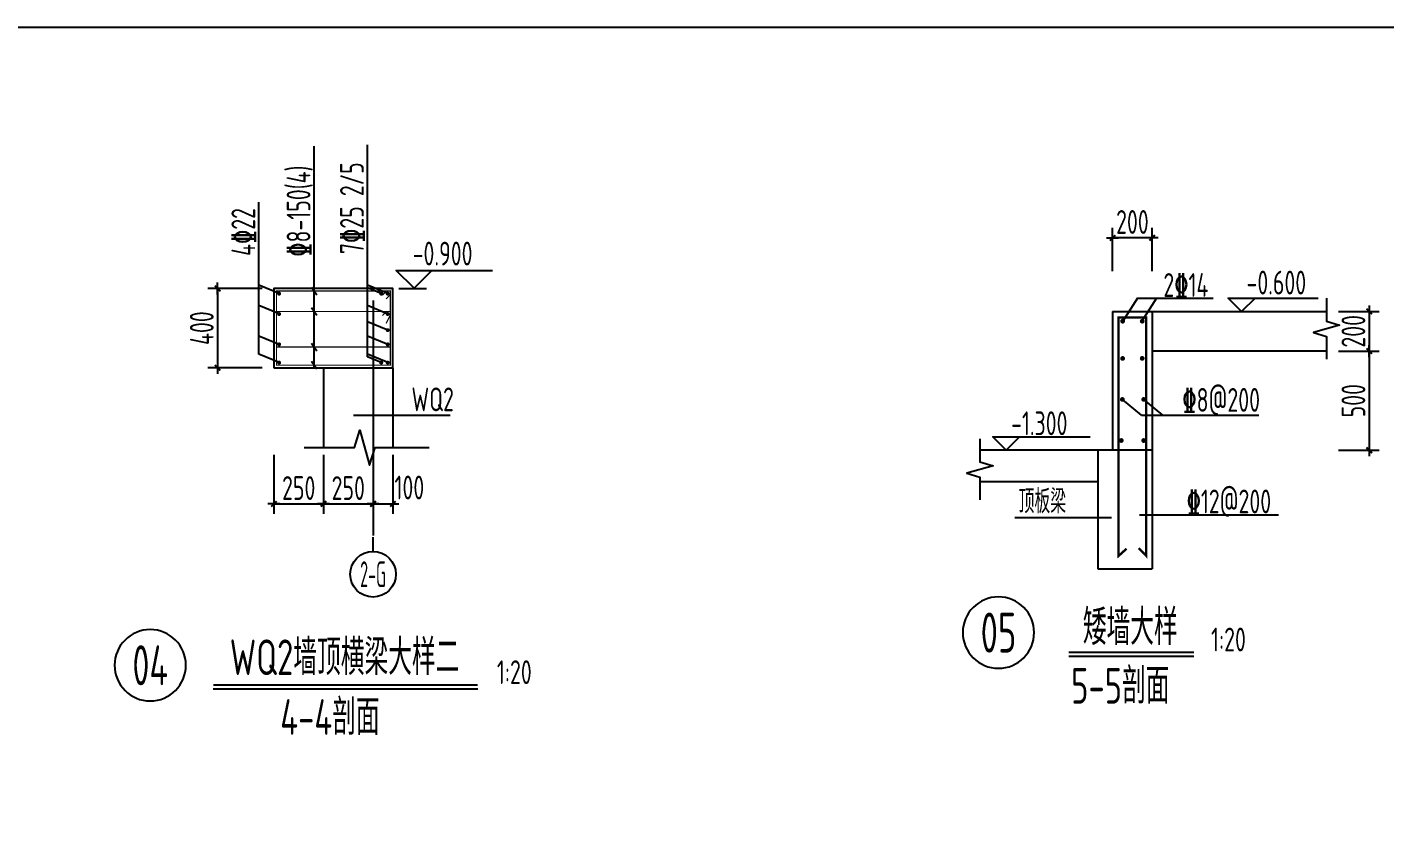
# Model space of a CAD drawing. Header units: millimetres. Extents: x 64473 to 386235, y 427387 to 703525.
# Drawn here: x 202196 to 236447, y 683003 to 703525 of the extents above; entities that cross this region are included whole.
import ezdxf
from ezdxf.enums import TextEntityAlignment as Align

# ---------------------------------------------------------------- set-up
doc = ezdxf.new("R2010")
doc.units = ezdxf.units.MM
doc.header["$LTSCALE"] = 100
doc.header["$PDMODE"] = 35
doc.header["$PDSIZE"] = 200
doc.linetypes.add('DOTE', pattern=[2.42, 2, -0.2, 0.02, -0.2])
for name, color, linetype in [('B-TEXT', 7, 'Continuous'), ('L-AXIS', 3, 'Continuous'), ('L-dote', 253, 'DOTE'), ('L-TEXT', 6, 'Continuous')]:
    doc.layers.add(name, color=color, linetype=linetype)
doc.styles.add('_TCH_AXIS', font='tssdeng.shx', dxfattribs={"width": 0.7, "bigfont": 'tssdchn.shx'})
doc.styles.add('COMPLEX', font='tssdeng.shx', dxfattribs={"width": 0.7, "bigfont": 'tssdchn.shx'})
doc.styles.add('hztxt', font='tssdeng.shx', dxfattribs={"width": 0.7, "bigfont": 'tssdchn.shx'})
doc.styles.get("Standard").update_dxf_attribs({"font": 'tssdeng.shx', "width": 0.7, "bigfont": 'tssdchn.shx'})
doc.styles.add('TSSD_REIN', font='Tssdeng.shx', dxfattribs={"width": 0.7, "bigfont": 'tssdchn.shx'})
doc.dimstyles.new('DIM20', dxfattribs={"dimtxt": 300, "dimasz": 1, "dimexe": 250, "dimexo": 300, "dimgap": 100, "dimtad": 1, "dimdec": 0, "dimlfac": 0.2, "dimzin": 0, "dimdsep": 46, "dimtxsty": 'hztxt', "dimblk": '_DIMX', "dimcen": 0.09, "dimclrt": 7, "dimadec": 0, "dimazin": 0, "dimtfac": 1, "dimtdec": 0, "dimtix": 1, "dimtmove": 2, "dimatfit": 3, "dimldrblk": '_DIMX', "dimfxl": 1, "dimtolj": 1, "dimtzin": 0, "dimarcsym": 0})

# ---------------------------------------------------------------- blocks, each defined once
blk = doc.blocks.new('_DIMX')
blk.add_line((-150, 0), (150, 0))
at = {"const_width": 50}
blk.add_lwpolyline([(-70, -70), (70, 70)], dxfattribs=at)
blk = doc.blocks.new('*D707')
at = {"layer": 'Defpoints', "color": 0, "linetype": 'ByBlock'}
for p in [(229579, 698212), (229579, 697073), (230579, 697073)]:
    blk.add_point(p, dxfattribs=at)
at = {"layer": 'L-TEXT', "color": 0, "linetype": 'ByBlock', "lineweight": -2}
for p, q in [((229579, 697373), (229579, 698462)), ((230579, 697373), (230579, 698462)), ((229578, 698212), (229577, 698212)), ((230579, 698212), (229579, 698212)), ((230580, 698212), (230581, 698212))]:
    blk.add_line(p, q, dxfattribs=at)
blk.add_blockref('_DIMX', (229579, 698212), dxfattribs=at)
at = {"layer": 'L-TEXT', "color": 0, "linetype": 'ByBlock', "lineweight": -2, "rotation": 180}
blk.add_blockref('_DIMX', (230579, 698212), dxfattribs=at)
at = {"layer": 'L-TEXT', "color": 7, "linetype": 'ByBlock', "insert": (230079, 698612), "char_height": 600, "attachment_point": 5, "style": 'TSSD_REIN'}
blk.add_mtext('\\A1;200', dxfattribs=at)
blk = doc.blocks.new('_AXISO')
blk.add_circle((0, 0), 0.5)
at = {"layer": 'B-TEXT', "style": 'COMPLEX', "width": 1.450893}
blk.add_attdef('A', text='', height=0.56, dxfattribs=at).set_placement((0.249375, -0.28), (0.749375, -0.28), align=Align.FIT)
blk = doc.blocks.new('*D721')
at = {"layer": 'Defpoints', "color": 0, "linetype": 'ByBlock'}
for p in [(208422, 696934), (207002, 694934), (208422, 694934)]:
    blk.add_point(p, dxfattribs=at)
at = {"layer": 'L-TEXT', "color": 0, "linetype": 'ByBlock', "lineweight": -2}
for p, q in [((208122, 696934), (206752, 696934)), ((207002, 696933), (207002, 694935)), ((208122, 694934), (206752, 694934))]:
    blk.add_line(p, q, dxfattribs=at)
for p, rotation in [((207002, 696934), 90), ((207002, 694934), 270)]:
    blk.add_blockref('_DIMX', p, dxfattribs=dict(at, rotation=rotation))
at = {"layer": 'L-TEXT', "color": 7, "linetype": 'ByBlock', "insert": (206602, 695934), "char_height": 600, "attachment_point": 5, "rotation": 90, "style": 'TSSD_REIN'}
blk.add_mtext('\\A1;400', dxfattribs=at)
blk = doc.blocks.new('*D725')
at = {"layer": 'Defpoints', "color": 0, "linetype": 'ByBlock'}
for p in [(234974, 696354), (234974, 695354), (236054, 695354)]:
    blk.add_point(p, dxfattribs=at)
at = {"layer": 'L-TEXT', "color": 0, "linetype": 'ByBlock', "lineweight": -2}
for p, q in [((235274, 696354), (236304, 696354)), ((236054, 696355), (236054, 696356)), ((236054, 696354), (236054, 695354)), ((235274, 695354), (236304, 695354)), ((236054, 695353), (236054, 695352))]:
    blk.add_line(p, q, dxfattribs=at)
for p, rotation in [((236054, 696354), 270), ((236054, 695354), 90)]:
    blk.add_blockref('_DIMX', p, dxfattribs=dict(at, rotation=rotation))
at = {"layer": 'L-TEXT', "color": 7, "linetype": 'ByBlock', "insert": (235654, 695854), "char_height": 600, "attachment_point": 5, "rotation": 90, "style": 'TSSD_REIN'}
blk.add_mtext('\\A1;200', dxfattribs=at)
blk = doc.blocks.new('*D726')
at = {"layer": 'Defpoints', "color": 0, "linetype": 'ByBlock'}
for p in [(234974, 695354), (234974, 692855), (236054, 692855)]:
    blk.add_point(p, dxfattribs=at)
at = {"layer": 'L-TEXT', "color": 0, "linetype": 'ByBlock', "lineweight": -2}
for p, q in [((235274, 695354), (236304, 695354)), ((236054, 695353), (236054, 692856)), ((235274, 692855), (236304, 692855))]:
    blk.add_line(p, q, dxfattribs=at)
for p, rotation in [((236054, 695354), 90), ((236054, 692855), 270)]:
    blk.add_blockref('_DIMX', p, dxfattribs=dict(at, rotation=rotation))
at = {"layer": 'L-TEXT', "color": 7, "linetype": 'ByBlock', "insert": (235654, 694104), "char_height": 600, "attachment_point": 5, "rotation": 90, "style": 'TSSD_REIN'}
blk.add_mtext('\\A1;500', dxfattribs=at)

msp = doc.modelspace()

# ---------------------------------------------------------------- linework, layer by layer
at = {"layer": 'L-AXIS'}
msp.add_lwpolyline([(156734.8, 703525.4), (386234.8, 703525.4), (386234.8, 467498.7), (156734.8, 467498.7)], close=True, dxfattribs=at)
at = {"layer": 'L-dote', "color": 0, "linetype": 'ByBlock'}
msp.add_line((210922.1, 696628.6), (210922.1, 690708.1), dxfattribs=at)
at = {"layer": 'L-TEXT', "color": 0, "linetype": 'ByBlock'}
for p, q in [((209438.1, 694919.4), (209438.1, 700527.7)), ((210783.9, 695207.2), (210783.9, 700559.8)), ((208043.9, 695274.8), (208043.9, 699109.7)), ((208552.1, 696803.7), (208043.9, 697014.8)), ((211292.1, 696803.7), (210783.9, 697014.8)), ((209370.1, 696965.8), (209506, 696771.5)), ((211129.4, 696803.7), (210783.9, 696947.2)), ((211570.3, 696933.7), (212270.3, 696933.7)), ((230207.4, 696687.1), (229839.9, 696109.5)), ((230207.4, 696687.1), (232113.4, 696687.1)), ((230687.7, 696687.1), (230320.3, 696109.5)), ((208552.1, 696296.3), (208043.9, 696507.5)), ((209370.1, 696452.8), (209506, 696258.5)), ((211292.1, 696290.7), (210783.9, 696501.8)), ((229579, 696354.3), (229579, 692854.7)), ((229579, 696354.3), (234973.9, 696354.3)), ((230579, 696354.3), (230579, 692854.7)), ((211292.1, 695883.4), (210783.9, 696094.6)), ((208552.1, 695523.9), (208043.9, 695735)), ((211292.1, 695523.9), (210783.9, 695735)), ((209370.1, 695556.1), (209506, 695361.7)), ((234973.9, 695354.3), (230579, 695354.3)), ((208552.1, 695063.7), (208043.9, 695274.8)), ((209370.1, 695103.3), (209506, 694908.9)), ((211292.1, 695063.7), (210783.9, 695274.8)), ((211129.4, 695063.7), (210783.9, 695207.2)), ((209672.1, 694933.7), (209672.1, 692921.1)), ((211422.1, 694933.7), (211422.1, 692921.1)), ((230311.7, 693735.8), (229825.5, 694136)), ((230849.5, 693735.8), (230363.3, 694136)), ((210431.2, 693741), (212865.5, 693741)), ((230311.7, 693735.8), (233267.9, 693735.8)), ((229204, 692854.7), (226234, 692854.7)), ((229204, 692854.7), (229204, 689860)), ((230579, 692854.7), (229204, 692854.7)), ((230579, 692854.7), (230579, 689860)), ((229204, 692054.7), (226234, 692054.7)), ((230260.2, 691225.8), (233767.9, 691225.8)), ((227111.1, 691157.8), (229548.6, 691157.8)), ((210922.1, 690303.5), (210922.1, 690660.1)), ((229204, 689860), (230579, 689860)), ((228473.7, 687660.6), (231630.7, 687660.6)), ((206893.2, 686836.5), (213563.9, 686836.5))]:
    msp.add_line(p, q, dxfattribs=at)
for points in [[(212405.7, 697388.3), (211955.7, 696938.3), (211505.7, 697388.3), (213938, 697388.3)], [(233172, 696691.8), (232834.5, 696354.3), (232497, 696691.8), (234765, 696691.8)], [(234973.9, 696692.6), (234973.9, 696112.3), (235303.9, 696007.3), (234643.9, 695827.3), (234973.9, 695722.3), (234973.9, 695154.2)], [(209182.1, 692921.1), (210452.1, 692921.1), (210592.1, 693361.1), (210832.1, 692481.1), (210972.1, 692921.1), (212342.1, 692921.1)], [(226234, 693144.8), (226234, 692564.5), (226564, 692459.5), (225904, 692279.5), (226234, 692174.5), (226234, 691606.4)], [(227232.6, 693192.2), (226895.1, 692854.7), (226557.6, 693192.2), (229016.6, 693192.2)]]:
    msp.add_lwpolyline(points, dxfattribs=at)
msp.add_lwpolyline([(208422.1, 694933.7), (211422.1, 694933.7), (211422.1, 696933.7), (208422.1, 696933.7)], close=True, dxfattribs=at)
for points, const_width in [([(211157.5, 696764.8), (211265.3, 696868.7), (211357.1, 696868.7), (211357.1, 694998.7), (208487.1, 694998.7), (208487.1, 696868.7), (211357.1, 696868.7), (211357.1, 696776.8), (211253.2, 696672.9)], 30), ([(211159, 696251.8), (211265.3, 696355.7), (211357.1, 696355.7), (211357.1, 695458.9), (208487.1, 695458.9), (208487.1, 696355.7), (211357.1, 696355.7), (211357.1, 696263.8), (211253.2, 696051.6)], 30), ([(229932.2, 690370.7), (229729, 690189), (229729, 696204.3), (230429, 696204.3), (230429, 690189), (230234.2, 690385.2)], 60), ([(228473.7, 687760.6), (231630.7, 687760.6)], 50), ([(206893.2, 686936.5), (213563.9, 686936.5)], 50)]:
    msp.add_lwpolyline(points, dxfattribs=dict(at, const_width=const_width))
for points, const_width in [([(208527.1, 696803.7, 1), (208577.1, 696803.7, 1)], 50), ([(211104.4, 696803.7, 1), (211154.4, 696803.7, 1)], 50), ([(211267.1, 696803.7, 1), (211317.1, 696803.7, 1)], 50), ([(208527.1, 696290.7, 1), (208577.1, 696290.7, 1)], 50), ([(211267.1, 696290.7, 1), (211317.1, 696290.7, 1)], 50), ([(229801.8, 696109.5, 1), (229861.8, 696109.5, 1)], 60), ([(230296.1, 696109.5, 1), (230356.1, 696109.5, 1)], 60), ([(211267.1, 695883.4, 1), (211317.1, 695883.4, 1)], 50), ([(208527.1, 695523.9, 1), (208577.1, 695523.9, 1)], 50), ([(211267.1, 695523.9, 1), (211317.1, 695523.9, 1)], 50), ([(208527.1, 695063.7, 1), (208577.1, 695063.7, 1)], 50), ([(211104.4, 695063.7, 1), (211154.4, 695063.7, 1)], 50), ([(211267.1, 695063.7, 1), (211317.1, 695063.7, 1)], 50), ([(229801.8, 695170.3, 1), (229861.8, 695170.3, 1)], 60), ([(230296.1, 695170.3, 1), (230356.1, 695170.3, 1)], 60), ([(229795.5, 694136, 1), (229855.5, 694136, 1)], 60), ([(230333.8, 694136, 1), (230393.8, 694136, 1)], 60), ([(229768, 693099.8, 1), (229828, 693099.8, 1)], 60), ([(230333.8, 693099.8, 1), (230393.8, 693099.8, 1)], 60)]:
    msp.add_lwpolyline(points, format="xyb", close=True, dxfattribs=dict(at, const_width=const_width))

# ---------------------------------------------------------------- block references
ref = msp.add_blockref('_AXISO', (210922.1, 689727.5), dxfattribs=dict(at, xscale=1152, yscale=1152, zscale=1152))
ref.add_attrib('A', '2-G', dxfattribs={"height": 651.67, "style": '_TCH_AXIS', "width": 0.328125}).set_placement((210596.3, 689401.7), (211247.9, 689401.7), align=Align.FIT)
ref = msp.add_blockref('_AXISO', (226700, 688255.3), dxfattribs=dict(at, xscale=-1800, yscale=1800, zscale=1800, rotation=180))
ref.add_attrib('A', '05', dxfattribs={"height": 1008, "style": 'COMPLEX', "width": 0.682773}).set_placement((226250, 687751.3), (227150, 687751.3), align=Align.FIT)
ref = msp.add_blockref('_AXISO', (205301.4, 687431.3), dxfattribs=dict(at, xscale=-1800, yscale=1800, zscale=1800, rotation=180))
ref.add_attrib('A', '04', dxfattribs={"height": 1008, "style": 'COMPLEX', "width": 0.663265}).set_placement((204851.4, 686927.3), (205751.4, 686927.3), align=Align.FIT)

# ---------------------------------------------------------------- texts
at = {"layer": 'L-TEXT', "color": 0, "linetype": 'ByBlock', "width": 0.7}
for s, p in [('%%1328-150(4)', (209343.8, 697733.8)), ('7%%13225 2/5', (210689.6, 697802)), ('4%%13222', (207949.6, 697754.7))]:
    msp.add_text(s, height=600, rotation=90, dxfattribs=at).set_placement(p)
for s, height, p in [('-0.900', 600, (211922.2, 697515)), ('-0.600', 600, (232958.4, 696782.3)), ('2%%13214', 600, (230860.5, 696722.8)), ('WQ2', 600, (211891, 693838)), ('%%1328@200', 600, (231337.4, 693824.5)), ('-1.300', 600, (227019, 693234.5)), ('顶板梁', 600, (227208.5, 691264.4)), ('%%13212@200', 600, (231446.6, 691263.3)), ('矮墙大样', 900, (228828, 687941)), ('WQ2墙顶横梁大样二', 900, (207305.4, 687183.5)), ('1:20', 600, (232062.5, 687781)), ('1:20', 600, (214046.3, 686957)), ('5-5剖面', 900, (228532.6, 686463.7)), ('4-4剖面', 900, (208579.7, 685675.3))]:
    msp.add_text(s, height=height, dxfattribs=at).set_placement(p)

# ---------------------------------------------------------------- dimensions: what is measured, and where the dimension line sits
at = {"layer": 'L-TEXT', "color": 0, "linetype": 'ByBlock'}
dim = msp.add_linear_dim(base=(229579, 698212.2), p1=(230579, 697072.9), p2=(229579, 697072.9), text='200', dimstyle='DIM20', override={"dimtxt": 600, "dimtxsty": 'TSSD_REIN'}, dxfattribs=at)
dim.commit()
dim.dimension.update_dxf_attribs({"geometry": '*D707', "text_midpoint": (230079, 698612.2)})
for base, p1, p2, picture, middle in [((207002.1, 694933.7), (208422.1, 696933.7), (208422.1, 694933.7), '*D721', (206602.1, 695933.7)), ((236053.9, 695354.3), (234973.9, 696354.3), (234973.9, 695354.3), '*D725', (235653.9, 695854.3)), ((236053.9, 692854.7), (234973.9, 695354.3), (234973.9, 692854.7), '*D726', (235653.9, 694104.5))]:
    dim = msp.add_linear_dim(base=base, p1=p1, p2=p2, angle=90, dimstyle='DIM20', override={"dimtxt": 600, "dimtxsty": 'TSSD_REIN'}, dxfattribs=at)
    dim.commit()
    dim.dimension.update_dxf_attribs({"geometry": picture, "text_midpoint": middle})
for base, p1, p2 in [((209672.1, 691501.1), (208422.1, 693041.1), (209672.1, 693041.1)), ((210922.1, 691501.1), (209672.1, 693041.1), (210922.1, 693041.1))]:
    msp.add_linear_dim(base=base, p1=p1, p2=p2, dimstyle='DIM20', override={"dimtxt": 600, "dimtxsty": 'TSSD_REIN'}, dxfattribs=at).render()
msp.add_linear_dim(base=(211422.1, 691501.1), p1=(210922.1, 693041.1), p2=(211422.1, 693041.1), location=(211838.3, 691914.7), dimstyle='DIM20', override={"dimtxt": 600, "dimtxsty": 'TSSD_REIN'}, dxfattribs=at).render()

doc.saveas('drawing.dxf')
